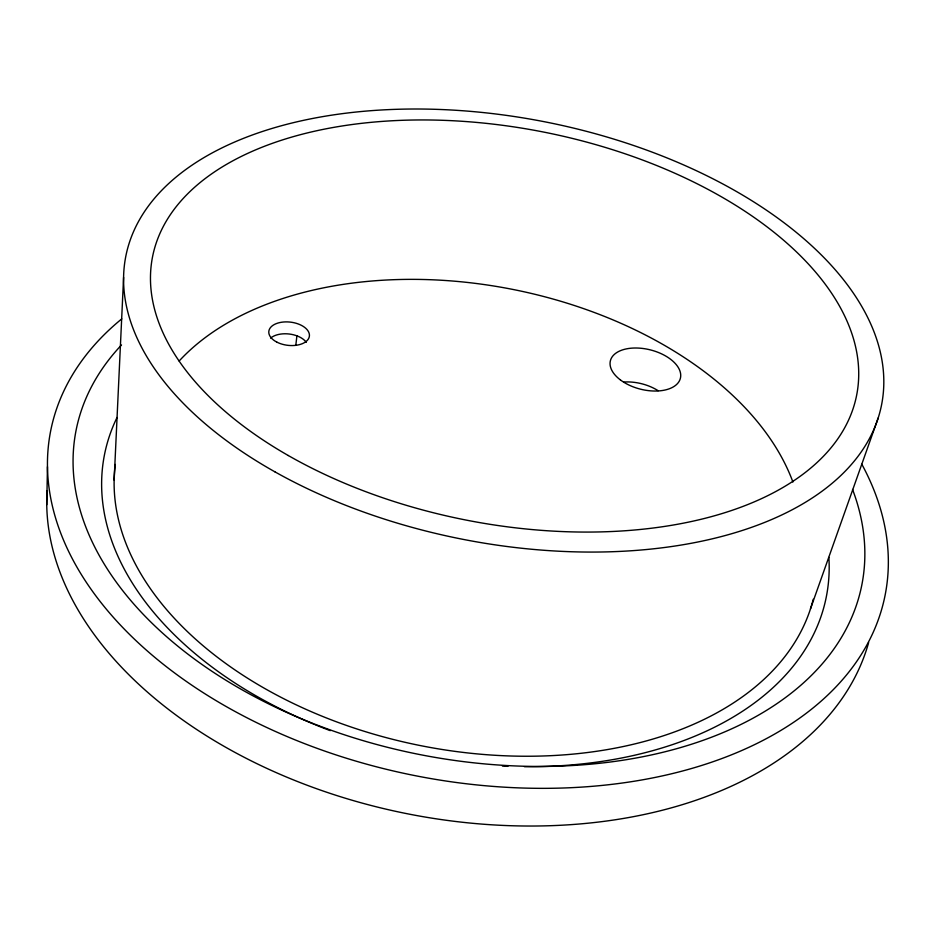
<?xml version="1.0" encoding="UTF-8"?>
<svg xmlns="http://www.w3.org/2000/svg" width="935" height="935" viewBox="0 0 935 935"><rect width="100%" height="100%" fill="white"/><g stroke="black" fill="none" stroke-linecap="round" stroke-linejoin="round"><path stroke-width="1.4" d="M46.75 504.748L47.463 466.729M114.14 480.134L123.595 277.415M295.811 345.249L296.933 335.63M810.493 608.814L878.175 418.003M813.251 599.241A355.686 226.796 11.1 0 1 423.812 746.259A355.686 226.796 11.1 0 1 115.285 464.438M270.624 338.096A20.313 11.734 6.6 0 1 289.254 334.017A20.313 11.734 6.6 0 1 306.306 342.35M179.158 361.003A334.87 209.639 11.1 0 1 512.31 289.324A334.87 209.639 11.1 0 1 792.915 482.039M624.124 382.029A35.577 20.512 14.2 0 1 658.146 390.701M852.545 489.437A400.414 251.784 11.1 0 1 419.628 754.533A400.414 251.784 11.1 0 1 121.503 344.968M861.825 464.239A425.226 267.877 11.1 0 1 416.18 775.863A425.226 267.877 11.1 0 1 121.772 318.87M868.638 642.567A418.716 270.402 11.1 0 1 415.946 815.413A418.716 270.402 11.1 0 1 47.077 490.875M828.866 557.412A367.841 234.732 11.1 0 1 524.453 766.712M507.962 766.338A367.841 234.732 11.1 0 1 502.434 766.104M330.265 730.644A367.841 234.732 11.1 0 1 314.943 724.625M313.692 724.099A367.841 234.732 11.1 0 1 117.039 417.489M274.855 471.801A385.115 212.736 11.1 0 0 880.969 407.707A385.115 212.736 11.1 0 0 355.277 112.118A385.115 212.736 11.1 0 0 274.855 471.801M276.737 342.058A20.418 11.676 6.7 0 0 309.263 336.834A20.418 11.676 6.7 0 0 281.353 322.271A20.418 11.676 6.7 0 0 276.737 342.058M620.443 379.949A36.068 20.243 14.1 0 0 679.535 380.603A36.068 20.243 14.1 0 0 636.221 348.007A36.068 20.243 14.1 0 0 620.443 379.949M288.272 455.52A358.795 197.846 11.1 0 0 855.572 400.063A358.795 197.846 11.1 0 0 369.921 122.45A358.795 197.846 11.1 0 0 288.272 455.52"/></g></svg>
